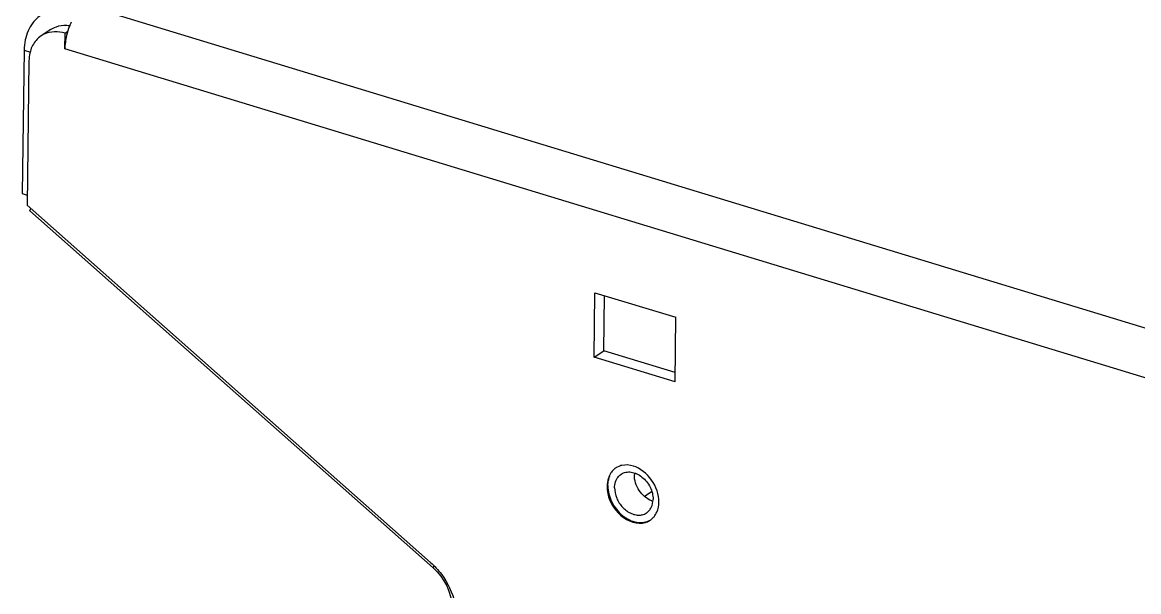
# Model space of a CAD drawing. Header units: millimetres. Extents: x -177 to 18421, y -5017 to 3255.
# Drawn here: x 13013.65 to 13037.76, y 2038.4 to 2050.71 of the extents above; entities that cross this region are included whole.
import ezdxf

# ---------------------------------------------------------------- set-up
doc = ezdxf.new("R2010")
doc.units = ezdxf.units.MM
doc.header["$LTSCALE"] = 46.255
doc.layers.get('0').update_dxf_attribs({"linetype": 'CONTINUOUS'})
doc.layers.add('02___PRT_ALL_AXES', color=7, linetype='CONTINUOUS')

msp = doc.modelspace()

# ---------------------------------------------------------------- linework, layer by layer
at = {"color": 3, "linetype": 'Continuous'}
for p, q in [((13108.245, 2022.651), (13014.996, 2051.076)), ((13014.57, 2050.132), (13014.574, 2050.469)), ((13013.692, 2050.103), (13013.652, 2047.006)), ((13107.819, 2021.708), (13014.57, 2050.132)), ((13013.795, 2049.873), (13013.755, 2046.753)), ((13013.755, 2046.753), (13022.467, 2039.036)), ((13013.813, 2046.635), (13022.525, 2038.919)), ((13025.999, 2043.471), (13026.016, 2044.863)), ((13026.016, 2044.863), (13027.762, 2044.331)), ((13027.744, 2042.939), (13027.762, 2044.331)), ((13027.744, 2042.939), (13025.999, 2043.471))]:
    msp.add_line(p, q, dxfattribs=at)
at = {"color": 7, "linetype": 'Continuous'}
for p, q in [((13014.269, 2050.55), (13014.061, 2050.415)), ((13014.574, 2050.469), (13014.638, 2050.511)), ((13013.692, 2050.103), (13013.826, 2050.062)), ((13013.652, 2047.006), (13013.758, 2046.973)), ((13013.813, 2046.635), (13013.839, 2046.679)), ((13026.207, 2043.606), (13026.222, 2044.8)), ((13025.999, 2043.471), (13026.207, 2043.606)), ((13027.746, 2043.137), (13026.207, 2043.606)), ((13026.276, 2040.683), (13026.295, 2040.695)), ((13027.251, 2040.567), (13027.086, 2040.46)), ((13022.525, 2038.919), (13022.545, 2038.951))]:
    msp.add_line(p, q, dxfattribs=at)
at = {"color": 3, "linetype": 'Continuous'}
for centre, radius, start, end in [((13015.985, 2050.107), 1.412, 154.9135, 157.7277), ((13016.074, 2050.071), 1.508, 158.5558, 166.4537), ((13016.04, 2050.084), 1.471, 157.7129, 158.5625), ((13014.344, 2049.978), 0.52, 115.4388, 122.9232), ((13014.528, 2049.882), 0.731, 164.0456, 167.3071), ((13026.677, 2040.759), 0.381, 127.4008, 133.1466), ((13026.675, 2040.762), 0.377, 122.9462, 127.3869), ((13026.676, 2040.76), 0.38, 119.6846, 122.9466), ((13026.677, 2040.757), 0.383, 116.5592, 119.6843), ((13026.683, 2040.745), 0.396, 102.4555, 116.4908), ((13026.987, 2040.29), 0.407, 278.0167, 289.5149), ((13026.993, 2040.272), 0.389, 289.5533, 297.5639), ((13026.997, 2040.265), 0.381, 297.5773, 302.943), ((13026.999, 2040.262), 0.377, 302.9472, 306.1565), ((13026.999, 2040.262), 0.377, 306.1586, 309.3076), ((13026.99, 2040.272), 0.39, 309.36, 320.4232)]:
    msp.add_arc(centre, radius, start, end, dxfattribs=at)
at = {"color": 7, "linetype": 'Continuous'}
for centre, radius, start, end in [((13014.552, 2050.113), 0.52, 115.4278, 122.9232), ((13027.331, 2040.921), 0.465, 174.0373, 179.2969), ((13027.41, 2040.788), 0.458, 248.4426, 251.849)]:
    msp.add_arc(centre, radius, start, end, dxfattribs=at)
at = {"color": 3, "linetype": 'Continuous'}
for points in [[(13013.882, 2050.696), (13013.799, 2050.589), (13013.743, 2050.457), (13013.715, 2050.324)], [(13014.065, 2050.865), (13013.996, 2050.819), (13013.933, 2050.761), (13013.882, 2050.696)], [(13014.574, 2050.469), (13014.429, 2050.513), (13014.257, 2050.513), (13014.12, 2050.448)], [(13013.715, 2050.324), (13013.7, 2050.252), (13013.693, 2050.177), (13013.692, 2050.103)], [(13013.948, 2050.316), (13013.89, 2050.25), (13013.849, 2050.167), (13013.825, 2050.083)], [(13014.061, 2050.415), (13014.019, 2050.388), (13013.981, 2050.354), (13013.948, 2050.316)], [(13014.608, 2050.424), (13014.585, 2050.329), (13014.571, 2050.23), (13014.57, 2050.132)], [(13013.814, 2050.042), (13013.802, 2049.987), (13013.796, 2049.93), (13013.795, 2049.873)], [(13026.845, 2041.118), (13026.766, 2041.142), (13026.678, 2041.149), (13026.597, 2041.131)], [(13027.398, 2040.341), (13027.402, 2040.659), (13027.149, 2041.025), (13026.845, 2041.118)], [(13026.305, 2040.858), (13026.286, 2040.802), (13026.277, 2040.742), (13026.276, 2040.683)], [(13026.358, 2040.968), (13026.336, 2040.935), (13026.318, 2040.897), (13026.305, 2040.858)], [(13027.352, 2040.122), (13027.383, 2040.19), (13027.397, 2040.266), (13027.398, 2040.341)], [(13027.291, 2040.023), (13027.316, 2040.053), (13027.336, 2040.087), (13027.352, 2040.122)], [(13022.467, 2039.036), (13022.554, 2038.96), (13022.632, 2038.873), (13022.701, 2038.78)], [(13022.525, 2038.919), (13022.761, 2038.71), (13022.928, 2038.376), (13022.924, 2038.061)], [(13022.701, 2038.78), (13022.838, 2038.596), (13022.941, 2038.379), (13022.992, 2038.155)]]:
    msp.add_open_spline(points, degree=3, dxfattribs=at)
at = {"color": 7, "linetype": 'Continuous'}
for points in [[(13014.545, 2050.636), (13014.471, 2050.632), (13014.396, 2050.615), (13014.329, 2050.583)], [(13014.545, 2050.636), (13014.471, 2050.632), (13014.396, 2050.615), (13014.329, 2050.583)], [(13014.675, 2050.629), (13014.632, 2050.635), (13014.588, 2050.638), (13014.545, 2050.636)], [(13014.675, 2050.629), (13014.632, 2050.635), (13014.588, 2050.638), (13014.545, 2050.636)]]:
    msp.add_open_spline(points, degree=3, dxfattribs=at)
at = {"color": 3, "linetype": 'Continuous'}
for points, knots in [([(13026.416, 2041.037), (13026.406, 2041.026), (13026.385, 2041.005), (13026.367, 2040.981), (13026.358, 2040.968)], [0, 0, 0, 0, 0.496442, 1, 1, 1, 1]), ([(13026.276, 2040.683), (13026.273, 2040.473), (13026.443, 2040.07), (13026.857, 2039.86), (13027.044, 2039.886)], [0, 0, 0, 0, 0.525156, 1, 1, 1, 1])]:
    msp.add_open_spline(points, degree=3, knots=knots, dxfattribs=at)
at = {"color": 7, "linetype": 'Continuous'}
msp.add_open_spline([(13027.242, 2040.363), (13027.132, 2040.406), (13026.989, 2040.534), (13026.885, 2040.748), (13026.865, 2040.869), (13026.866, 2040.927)], degree=3, knots=[0, 0, 0, 0, 0.495892, 0.75495, 1, 1, 1, 1], dxfattribs=at)
at = {"layer": '02___PRT_ALL_AXES', "color": 7, "linetype": 'Continuous'}
msp.add_arc((13026.735, 2040.708), 0.28, 122.931, 124.8048, dxfattribs=at)
for points, knots in [([(13026.296, 2040.694), (13026.296, 2040.713), (13026.3, 2040.784), (13026.317, 2040.855), (13026.338, 2040.904)], [0, 0, 0, 0, 0.260904, 1, 1, 1, 1]), ([(13026.439, 2040.65), (13026.439, 2040.668), (13026.444, 2040.734), (13026.464, 2040.8), (13026.488, 2040.842)], [0, 0, 0, 0, 0.264095, 1, 1, 1, 1]), ([(13026.488, 2040.842), (13026.494, 2040.852), (13026.517, 2040.888), (13026.549, 2040.92), (13026.575, 2040.938)], [0, 0, 0, 0, 0.255972, 1, 1, 1, 1]), ([(13026.583, 2040.943), (13026.613, 2040.963), (13026.684, 2040.991), (13026.802, 2040.992), (13026.922, 2040.955), (13027.076, 2040.858), (13027.223, 2040.673), (13027.272, 2040.487), (13027.27, 2040.397)], [0, 0, 0, 0, 0.104499, 0.215013, 0.33495, 0.464326, 0.737172, 1, 1, 1, 1]), ([(13026.296, 2040.694), (13026.294, 2040.574), (13026.343, 2040.388), (13026.474, 2040.18), (13026.603, 2040.046), (13026.753, 2039.949), (13026.911, 2039.896), (13027.068, 2039.892), (13027.164, 2039.926), (13027.205, 2039.95)], [0, 0, 0, 0, 0.261536, 0.399305, 0.53503, 0.664414, 0.784668, 0.895542, 1, 1, 1, 1]), ([(13026.439, 2040.65), (13026.438, 2040.574), (13026.473, 2040.416), (13026.582, 2040.249), (13026.701, 2040.145), (13026.798, 2040.089), (13026.9, 2040.058), (13026.968, 2040.055), (13027.001, 2040.059)], [0, 0, 0, 0, 0.253663, 0.520298, 0.650767, 0.775044, 0.891457, 1, 1, 1, 1]), ([(13027.127, 2040.104), (13027.149, 2040.118), (13027.19, 2040.154), (13027.252, 2040.249), (13027.27, 2040.338), (13027.27, 2040.397)], [0, 0, 0, 0, 0.234321, 0.476309, 1, 1, 1, 1]), ([(13027.001, 2040.059), (13027.012, 2040.061), (13027.056, 2040.068), (13027.099, 2040.086), (13027.127, 2040.104)], [0, 0, 0, 0, 0.255835, 1, 1, 1, 1])]:
    msp.add_open_spline(points, degree=3, knots=knots, dxfattribs=at)

doc.saveas('drawing.dxf')
